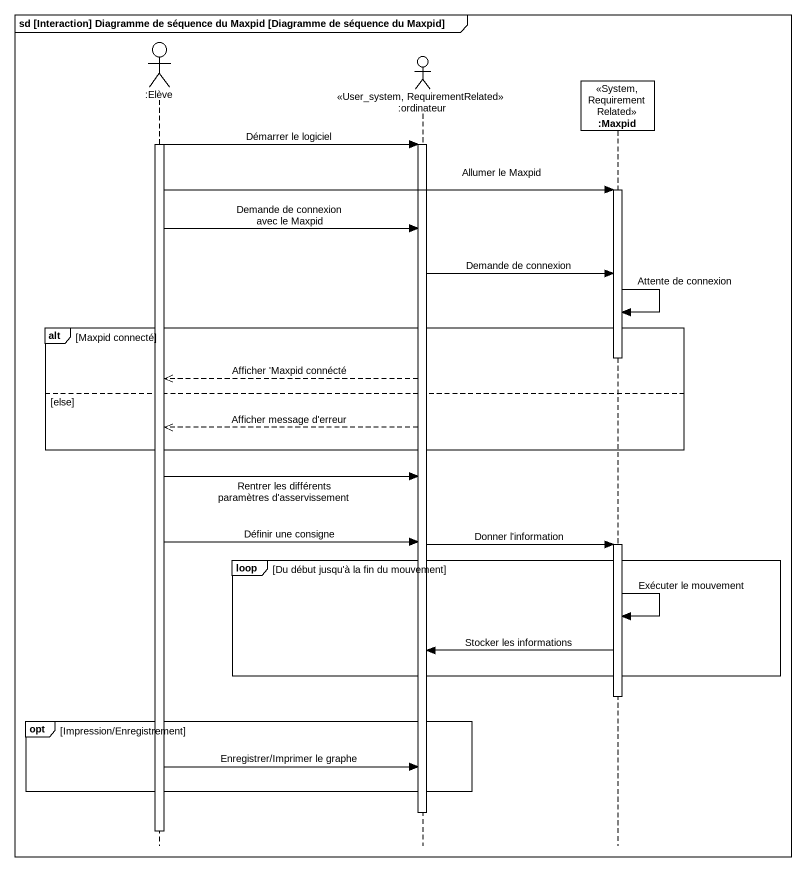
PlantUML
@startuml
mainframe sd [Interaction] Diagramme de séquence du Maxpid [Diagramme de séquence du Maxpid]
hide footbox
actor ":Elève" as Elève
actor ":ordinateur" as ordinateur <<User_system, RequirementRelated>>
participant ":Maxpid" as Maxpid <<System, RequirementRelated>>

activate Elève
Elève -> ordinateur : Démarrer le logiciel
activate ordinateur
Elève -> Maxpid : Allumer le Maxpid
activate Maxpid
Elève -> ordinateur : Demande de connexion avec le Maxpid
ordinateur -> Maxpid : Demande de connexion
Maxpid -> Maxpid : Attente de connexion
alt Maxpid connecté
  deactivate Maxpid
  ordinateur -->> Elève : Afficher 'Maxpid connécté
else else
  ordinateur -->> Elève : Afficher message d'erreur
end
Elève -> ordinateur : Rentrer les différents paramètres d'asservissement
Elève -> ordinateur : Définir une consigne
ordinateur -> Maxpid : Donner l'information
activate Maxpid
loop Du début jusqu'à la fin du mouvement
  Maxpid -> Maxpid : Exécuter le mouvement
  Maxpid -> ordinateur : Stocker les informations
end
deactivate Maxpid
opt Impression/Enregistrement
  Elève -> ordinateur : Enregistrer/Imprimer le graphe
end
deactivate ordinateur
deactivate Elève
@enduml
